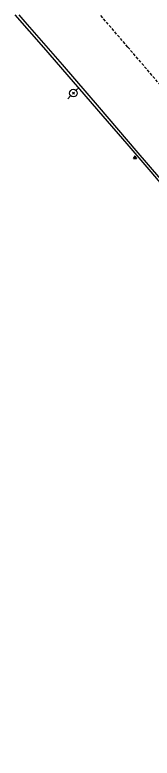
# Model space of a CAD drawing. Header units: millimetres. Extents: x 146998 to 148000, y 143999 to 145000.
# Drawn here: x 147326.5 to 147350.4, y 144870.1 to 145000 of the extents above; entities that cross this region are included whole.
import ezdxf

# ---------------------------------------------------------------- set-up
doc = ezdxf.new("R2010")
doc.units = ezdxf.units.MM
doc.linetypes.add('DASHED', pattern=[0.75, 0.5, -0.25])
doc.layers.get('0').update_dxf_attribs({"linetype": 'CONTINUOUS'})
for name, color, linetype in [('W0001', 6, 'DASHED'), ('W0008', 7, 'CONTINUOUS'), ('W0010', 4, 'CONTINUOUS'), ('W0473', 7, 'CONTINUOUS'), ('W0850', 7, 'CONTINUOUS')]:
    doc.layers.add(name, color=color, linetype=linetype)

# ---------------------------------------------------------------- blocks, each defined once
blk = doc.blocks.new('T473')
for p, q in [((-0.166667, 0.166667), (0.166667, -0.166667)), ((-0.166667, -0.166667), (0.166667, 0.166667)), ((0.500001, 0.500001), (1.000002, 1.000002)), ((-1.000002, -1.000002), (-0.500001, -0.500001))]:
    blk.add_line(p, q)
blk.add_ellipse((0, 0), major_axis=(0.471405, 0.471405), ratio=1, start_param=5.4977871438, end_param=11.780972451)
blk = doc.blocks.new('T850')
for p, q in [((-0.25, -0.15), (0, 0.32)), ((0, 0.32), (0.25, -0.15)), ((-0.25, -0.15), (0.25, -0.15))]:
    blk.add_line(p, q)
for major_axis in [(-0.106, 0.106), (-0.0354, 0.0354), (-0.0236, 0.0236)]:
    blk.add_ellipse((0, 0), major_axis=major_axis, ratio=1, start_param=3.926991, end_param=10.210176)

msp = doc.modelspace()

# ---------------------------------------------------------------- linework, layer by layer
at = {"layer": 'W0001'}
msp.add_lwpolyline([(147452.34, 144870.14), (147418.53, 144909.62), (147393.2, 144939.32), (147370.87, 144965.48), (147346.18, 144994.37), (147341.36, 145000)], dxfattribs=at)
at = {"layer": 'W0008'}
msp.add_lwpolyline([(147327.16, 145000), (147328.22, 144998.8), (147334.7, 144991.32), (147341.15, 144983.81), (147347.59, 144976.29), (147354.02, 144968.77)], dxfattribs=at)
at = {"layer": 'W0010'}
msp.add_lwpolyline([(147326.47, 145000), (147331.44, 144994.31), (147341.83, 144982.33), (147346.02, 144977.46), (147350.19, 144972.57), (147354.34, 144967.67)], dxfattribs=at)

# ---------------------------------------------------------------- block references
at = {"layer": 'W0473'}
msp.add_blockref('T473', (147336.68, 144986.33), dxfattribs=at)
at = {"layer": 'W0850'}
msp.add_blockref('T850', (147347.43, 144975.07), dxfattribs=at)

doc.saveas('drawing.dxf')
